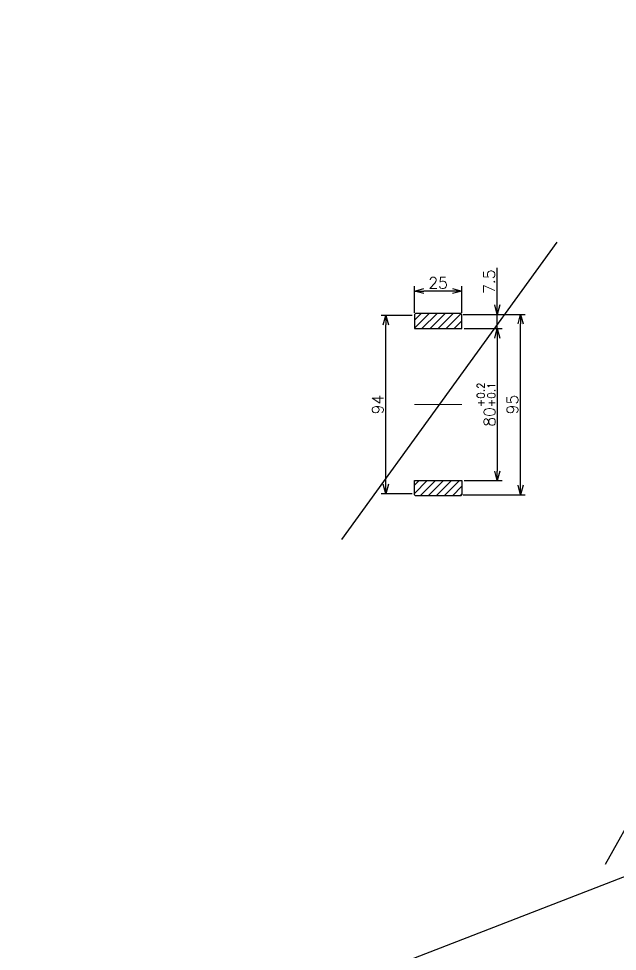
# Model space of a CAD drawing. Header units: millimetres. Extents: x -16130 to 36813, y -8099 to 27484.
# Drawn here: x -9845.6 to -9530.3, y 16410.7 to 16902.1 of the extents above; entities that cross this region are included whole.
import ezdxf

# ---------------------------------------------------------------- set-up
doc = ezdxf.new("R2010")
doc.units = ezdxf.units.MM
doc.header["$LTSCALE"] = 6
doc.header["$PDMODE"] = 99
doc.header["$PDSIZE"] = 1
doc.layers.add('08_DIM', color=3, linetype='Continuous', lineweight=13)
doc.layers.add('10_DRAFT', color=8, linetype='Continuous', lineweight=0, plot=False)
doc.styles.add('KSS_TXT', font='txt.shx', dxfattribs={"bigfont": 'extfont2.shx'})
doc.dimstyles.new('KSS_DIM', dxfattribs={"dimtxt": 3, "dimasz": 2.5, "dimexe": 1.25, "dimexo": 0.625, "dimtad": 1, "dimdsep": 46, "dimtxsty": 'KSS_TXT', "dimblk": 'OPEN30', "dimcen": 0, "dimazin": 2, "dimtfac": 0.75, "dimtmove": 0, "dimatfit": 3, "dimldrblk": 'OPEN30', "dimfxl": 1, "dimtolj": 1, "dimarcsym": 0})

# ---------------------------------------------------------------- blocks, each defined once
blk = doc.blocks.new('_Open30')
at = {"color": 0, "linetype": 'ByBlock', "lineweight": -2}
for p, q in [((-1, 0.268), (0, 0)), ((0, 0), (-1, -0.268)), ((0, 0), (-1, 0))]:
    blk.add_line(p, q, dxfattribs=at)
blk = doc.blocks.new('*D866')
at = {"layer": '08_DIM', "color": 0, "lineweight": -2, "transparency": 16777216}
for p, q in [((-9637.2, 16747.01), (-9637.2, 16761.07)), ((-9617.2, 16758.57), (-9632.2, 16758.57)), ((-9612.2, 16747.01), (-9612.2, 16761.07))]:
    blk.add_line(p, q, dxfattribs=at)
at = {"layer": 'Defpoints', "color": 0, "transparency": 16777216}
for p in [(-9637.2, 16758.57), (-9637.2, 16745.76), (-9612.2, 16745.76)]:
    blk.add_point(p, dxfattribs=at)
at = {"layer": '08_DIM', "color": 0, "lineweight": -2, "transparency": 16777216, "xscale": 5, "yscale": 5, "zscale": 5, "rotation": 180}
blk.add_blockref('_Open30', (-9637.2, 16758.57), dxfattribs=at)
at = {"layer": '08_DIM', "color": 0, "lineweight": -2, "transparency": 16777216, "xscale": 5, "yscale": 5, "zscale": 5}
blk.add_blockref('_Open30', (-9612.2, 16758.57), dxfattribs=at)
at = {"layer": '08_DIM', "color": 0, "transparency": 16777216, "insert": (-9624.7, 16762.83), "char_height": 6, "attachment_point": 5, "style": 'KSS_TXT'}
blk.add_mtext('\\A1;25', dxfattribs=at)
blk = doc.blocks.new('*D867')
at = {"layer": '08_DIM', "color": 0, "lineweight": -2, "transparency": 16777216}
for p, q in [((-9593.53, 16751.26), (-9593.53, 16770.76)), ((-9611.45, 16746.26), (-9591.03, 16746.26)), ((-9593.53, 16738.76), (-9593.53, 16746.26)), ((-9610.95, 16738.76), (-9591.03, 16738.76)), ((-9593.53, 16733.76), (-9593.53, 16728.76))]:
    blk.add_line(p, q, dxfattribs=at)
at = {"layer": 'Defpoints', "color": 0, "transparency": 16777216}
for p in [(-9612.7, 16746.26), (-9593.53, 16746.26), (-9612.2, 16738.76)]:
    blk.add_point(p, dxfattribs=at)
at = {"layer": '08_DIM', "color": 0, "lineweight": -2, "transparency": 16777216, "xscale": 5, "yscale": 5, "zscale": 5}
for p, rotation in [((-9593.53, 16746.26), 270), ((-9593.53, 16738.76), 90)]:
    blk.add_blockref('_Open30', p, dxfattribs=dict(at, rotation=rotation))
at = {"layer": '08_DIM', "color": 0, "transparency": 16777216, "insert": (-9597.78, 16763.51), "char_height": 6, "attachment_point": 5, "rotation": 90, "style": 'KSS_TXT'}
blk.add_mtext('\\A1;7.5', dxfattribs=at)
blk = doc.blocks.new('*D868')
at = {"layer": '08_DIM', "color": 0, "lineweight": -2, "transparency": 16777216}
for p, q in [((-9611.45, 16746.26), (-9578.8, 16746.26)), ((-9581.3, 16656.26), (-9581.3, 16741.26)), ((-9611.45, 16651.26), (-9578.8, 16651.26))]:
    blk.add_line(p, q, dxfattribs=at)
at = {"layer": 'Defpoints', "color": 0, "transparency": 16777216}
for p in [(-9612.7, 16746.26), (-9581.3, 16746.26), (-9612.7, 16651.26)]:
    blk.add_point(p, dxfattribs=at)
at = {"layer": '08_DIM', "color": 0, "lineweight": -2, "transparency": 16777216, "xscale": 5, "yscale": 5, "zscale": 5}
for p, rotation in [((-9581.3, 16746.26), 90), ((-9581.3, 16651.26), 270)]:
    blk.add_blockref('_Open30', p, dxfattribs=dict(at, rotation=rotation))
at = {"layer": '08_DIM', "color": 0, "transparency": 16777216, "insert": (-9585.55, 16698.76), "char_height": 6, "attachment_point": 5, "rotation": 90, "style": 'KSS_TXT'}
blk.add_mtext('\\A1;95', dxfattribs=at)
blk = doc.blocks.new('*D869')
at = {"layer": '08_DIM', "color": 0, "lineweight": -2, "transparency": 16777216}
for p, q in [((-9610.95, 16738.76), (-9591.03, 16738.76)), ((-9593.53, 16733.76), (-9593.53, 16663.76)), ((-9610.95, 16658.76), (-9591.03, 16658.76))]:
    blk.add_line(p, q, dxfattribs=at)
at = {"layer": 'Defpoints', "color": 0, "transparency": 16777216}
for p in [(-9612.2, 16738.76), (-9612.2, 16658.76), (-9593.53, 16658.76)]:
    blk.add_point(p, dxfattribs=at)
at = {"layer": '08_DIM', "color": 0, "lineweight": -2, "transparency": 16777216, "xscale": 5, "yscale": 5, "zscale": 5}
for p, rotation in [((-9593.53, 16738.76), 90), ((-9593.53, 16658.76), 270)]:
    blk.add_blockref('_Open30', p, dxfattribs=dict(at, rotation=rotation))
at = {"layer": '08_DIM', "color": 0, "transparency": 16777216, "insert": (-9599.44, 16698.76), "char_height": 6, "attachment_point": 5, "rotation": 90, "style": 'KSS_TXT'}
blk.add_mtext('80{\\H4.000000;\\S+0.2^ +0.1;}', dxfattribs=at)
blk = doc.blocks.new('A$C68BE44D0_1_1')
h = blk.add_hatch()
h.set_pattern_fill('_USER', color=3, scale=3, angle=135, pattern_type=0)
h.set_pattern_definition([(135, (-393.7238, 3262.0248), (-2.1213203, -2.1213203), [])])
h.paths.add_polyline_path([(-40, 0), (-47.5, 0), (-48, -0.5), (-48, -24.5), (-47.5, -25), (-40, -25)])
h = blk.add_hatch()
h.set_pattern_fill('_USER', color=3, scale=3, angle=135, pattern_type=0)
h.set_pattern_definition([(135, (-421.2238, 3262.0248), (-2.1213203, -2.1213203), [])])
h.paths.add_polyline_path([(48, -0.5), (47.5, 0), (40, 0), (40, -25), (47.5, -25), (48, -24.5)])
at = {"color": 0}
for points in [[(-40, 0), (-47.5, 0), (-48, -0.5), (-48, -24.5), (-47.5, -25), (-40, -25)], [(40, 0), (47.5, 0), (48, -0.5), (48, -24.5), (47.5, -25), (40, -25)]]:
    blk.add_lwpolyline(points, close=True, dxfattribs=at)
at = {"layer": '10_DRAFT'}
blk.add_line((0, 0), (0, -25), dxfattribs=at)
blk = doc.blocks.new('*D1185')
at = {"layer": '08_DIM', "color": 0, "lineweight": -2, "transparency": 16777216}
for p, q in [((-9638.45, 16745.76), (-9654.74, 16745.76)), ((-9652.24, 16656.76), (-9652.24, 16740.76)), ((-9638.45, 16651.76), (-9654.74, 16651.76))]:
    blk.add_line(p, q, dxfattribs=at)
at = {"layer": 'Defpoints', "color": 0, "transparency": 16777216}
for p in [(-9652.24, 16745.76), (-9637.2, 16745.76), (-9637.2, 16651.76)]:
    blk.add_point(p, dxfattribs=at)
at = {"layer": '08_DIM', "color": 0, "lineweight": -2, "transparency": 16777216, "xscale": 5, "yscale": 5, "zscale": 5}
for p, rotation in [((-9652.24, 16745.76), 90), ((-9652.24, 16651.76), 270)]:
    blk.add_blockref('_Open30', p, dxfattribs=dict(at, rotation=rotation))
at = {"layer": '08_DIM', "color": 0, "transparency": 16777216, "insert": (-9656.49, 16698.76), "char_height": 6, "attachment_point": 5, "rotation": 90, "style": 'KSS_TXT'}
blk.add_mtext('\\A1;94', dxfattribs=at)

msp = doc.modelspace()

# ---------------------------------------------------------------- linework, layer by layer
at = {"color": 2}
msp.add_line((-1590.80397, 19526.87304), (-10784.35796, 15962.3952), dxfattribs=at)
at = {"color": 3}
for p, q in [((-9562.20879, 16784.29169), (-9675.65333, 16627.64321)), ((-9474.17892, 16568.28722), (-9536.69258, 16456.4871))]:
    msp.add_line(p, q, dxfattribs=at)

# ---------------------------------------------------------------- block references
at = {"rotation": 270}
msp.add_blockref('A$C68BE44D0_1_1', (-9612.19893, 16698.75561), dxfattribs=at)

# ---------------------------------------------------------------- dimensions: what is measured, and where the dimension line sits
at = {"layer": '08_DIM'}
dim = msp.add_linear_dim(base=(-9637.19893, 16758.57334), p1=(-9612.19893, 16745.75561), p2=(-9637.19893, 16745.75561), dimstyle='KSS_DIM', override={"dimscale": 2}, dxfattribs=at)
dim.commit()
dim.dimension.update_dxf_attribs({"geometry": '*D866', "text_midpoint": (-9624.69893, 16762.8275)})
for base, p1, p2, override, picture, middle in [((-9593.52811, 16746.25561), (-9612.19893, 16738.75561), (-9612.69893, 16746.25561), {"dimscale": 2}, '*D867', (-9597.78228, 16763.50561)), ((-9652.24451, 16745.75561), (-9637.19893, 16651.75561), (-9637.19893, 16745.75561), {"dimscale": 2}, '*D1185', (-9656.49451, 16698.75561)), ((-9581.30059, 16746.25561), (-9612.69893, 16651.25561), (-9612.69893, 16746.25561), {"dimscale": 2}, '*D868', (-9585.55476, 16698.75561)), ((-9593.52811, 16658.75561), (-9612.19893, 16738.75561), (-9612.19893, 16658.75561), {"dimscale": 2, "dimpost": '', "dimtol": 1, "dimlim": 0, "dimtp": 0.2, "dimtm": -0.1, "dimtfac": 0.666667, "dimtdec": 2, "dimtolj": 0, "dimtzin": 8}, '*D869', (-9599.44478, 16698.75561))]:
    dim = msp.add_linear_dim(base=base, p1=p1, p2=p2, angle=90, dimstyle='KSS_DIM', override=override, dxfattribs=at)
    dim.commit()
    dim.dimension.update_dxf_attribs({"geometry": picture, "text_midpoint": middle})

doc.saveas('drawing.dxf')
